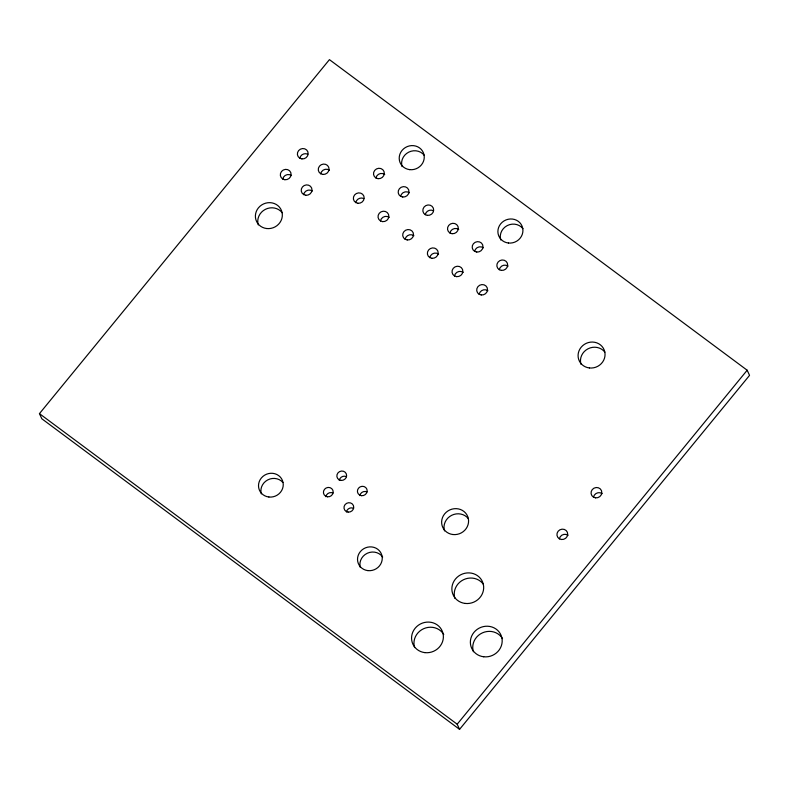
<?xml version="1.0" encoding="UTF-8"?>
<svg xmlns="http://www.w3.org/2000/svg" width="789" height="789" viewBox="0 0 789 789"><rect width="100%" height="100%" fill="white"/><g stroke="black" fill="none" stroke-linecap="round" stroke-linejoin="round"><path stroke-width="1.18" d="M39.45 413.633L329.437 59.639L747.173 370.228L749.55 375.367L459.563 729.361L41.827 418.772L39.45 413.633L457.186 724.213L459.563 729.361M457.186 724.213L747.173 370.228M346.41 512.002A4.931 4.655 -24.8 0 1 353.63 508.353M414.6 647.572A16.066 15.169 -24.8 0 1 423.654 628.705A16.066 15.169 -24.8 0 1 443.743 634.484M580.97 364.291A13.61 12.851 -24.8 0 1 588.071 348.768A13.61 12.851 -24.8 0 1 604.887 352.15M258.269 224.885A13.61 12.851 -24.8 0 1 265.37 209.351A13.61 12.851 -24.8 0 1 282.186 212.734M444.513 530.879A13.61 12.851 -24.8 0 1 451.604 515.345A13.61 12.851 -24.8 0 1 468.419 518.728M500.739 239.984A12.654 11.943 -24.8 0 1 507.327 225.546A12.654 11.943 -24.8 0 1 522.949 228.692M402.065 166.617A12.654 11.943 -24.8 0 1 408.653 152.188A12.654 11.943 -24.8 0 1 424.275 155.325M593.486 497.228A5.444 5.138 -24.8 0 1 602.224 493.667M559.371 538.877A5.444 5.138 -24.8 0 1 568.11 535.317M303.657 194.627A5.444 5.138 -24.8 0 1 312.385 191.066M320.709 173.807A5.444 5.138 -24.8 0 1 329.447 170.246M473.4 651.714A16.066 15.169 -24.8 0 1 482.454 632.847A16.066 15.169 -24.8 0 1 502.534 638.626M454.898 598.387A16.066 15.169 -24.8 0 1 463.399 579.777A16.066 15.169 -24.8 0 1 483.41 584.333M359.843 495.61A4.931 4.655 -24.8 0 1 367.063 491.961M339.29 480.323A4.931 4.655 -24.8 0 1 346.499 476.674M325.857 496.715A4.931 4.655 -24.8 0 1 333.066 493.066M261.297 493.884A12.486 11.786 -24.8 0 1 267.668 479.939A12.486 11.786 -24.8 0 1 282.886 482.454M360.307 567.498A12.486 11.786 -24.8 0 1 367.27 553.257A12.486 11.786 -24.8 0 1 382.665 557.064M499.299 269.739A5.464 5.158 -24.8 0 1 508.067 266.159M474.623 251.395A5.464 5.158 -24.8 0 1 483.391 247.825M449.957 233.051A5.464 5.158 -24.8 0 1 458.725 229.481M425.291 214.707A5.464 5.158 -24.8 0 1 433.279 210.663M400.615 196.372A5.464 5.158 -24.8 0 1 409.383 192.802M375.949 178.028A5.464 5.158 -24.8 0 1 384.716 174.458M479.15 294.327A5.464 5.158 -24.8 0 1 487.918 290.756M454.474 275.982A5.464 5.158 -24.8 0 1 463.251 272.412M429.808 257.648A5.464 5.158 -24.8 0 1 438.576 254.078M405.142 239.304A5.464 5.158 -24.8 0 1 413.909 235.733M380.466 220.959A5.464 5.158 -24.8 0 1 389.243 217.389M355.8 202.625A5.464 5.158 -24.8 0 1 363.798 198.581M282.768 179.093A5.444 5.138 -24.8 0 1 291.496 175.543M299.82 158.273A5.444 5.138 -24.8 0 1 307.789 154.24M348.077 512.081A4.931 4.655 -24.8 0 0 353.423 505.552A4.931 4.655 -24.8 0 0 345.079 504.595A4.931 4.655 -24.8 0 0 348.077 512.081M589.403 367.95A13.61 12.851 -24.8 0 0 604.177 349.912A13.61 12.851 -24.8 0 0 581.118 347.278A13.61 12.851 -24.8 0 0 589.403 367.95M266.702 228.534A13.61 12.851 -24.8 0 0 281.466 210.505A13.61 12.851 -24.8 0 0 258.417 207.872A13.61 12.851 -24.8 0 0 266.702 228.534M452.935 534.528A13.61 12.851 -24.8 0 0 467.709 516.499A13.61 12.851 -24.8 0 0 444.661 513.866A13.61 12.851 -24.8 0 0 452.935 534.528M508.402 243.012A12.654 11.943 -24.8 0 0 522.121 226.256A12.654 11.943 -24.8 0 0 500.709 223.81A12.654 11.943 -24.8 0 0 508.402 243.012M409.718 169.645A12.654 11.943 -24.8 0 0 423.446 152.888A12.654 11.943 -24.8 0 0 402.025 150.443A12.654 11.943 -24.8 0 0 409.718 169.645M595.567 497.849A5.444 5.138 -24.8 0 0 601.474 490.64A5.444 5.138 -24.8 0 0 592.263 489.584A5.444 5.138 -24.8 0 0 595.567 497.849M561.452 539.498A5.444 5.138 -24.8 0 0 567.36 532.279A5.444 5.138 -24.8 0 0 558.139 531.234A5.444 5.138 -24.8 0 0 561.452 539.498M305.728 195.248A5.444 5.138 -24.8 0 0 311.645 188.029A5.444 5.138 -24.8 0 0 302.424 186.983A5.444 5.138 -24.8 0 0 305.728 195.248M322.79 174.418A5.444 5.138 -24.8 0 0 328.697 167.209A5.444 5.138 -24.8 0 0 319.476 166.154A5.444 5.138 -24.8 0 0 322.79 174.418M424.916 652.631A16.066 15.169 -24.8 0 0 442.353 631.348A16.066 15.169 -24.8 0 0 415.142 628.241A16.066 15.169 -24.8 0 0 424.916 652.631M483.716 656.773A16.066 15.169 -24.8 0 0 501.153 635.48A16.066 15.169 -24.8 0 0 473.942 632.384A16.066 15.169 -24.8 0 0 483.716 656.773M465.214 603.437A16.066 15.169 -24.8 0 0 482.651 582.154A16.066 15.169 -24.8 0 0 455.44 579.047A16.066 15.169 -24.8 0 0 465.214 603.437M361.5 495.679A4.931 4.655 -24.8 0 0 366.855 489.15A4.931 4.655 -24.8 0 0 358.502 488.194A4.931 4.655 -24.8 0 0 361.5 495.679M340.947 480.402A4.931 4.655 -24.8 0 0 346.302 473.864A4.931 4.655 -24.8 0 0 337.948 472.917A4.931 4.655 -24.8 0 0 340.947 480.402M327.514 496.794A4.931 4.655 -24.8 0 0 332.869 490.265A4.931 4.655 -24.8 0 0 324.516 489.308A4.931 4.655 -24.8 0 0 327.514 496.794M268.891 497.011A12.486 11.786 -24.8 0 0 282.442 480.462A12.486 11.786 -24.8 0 0 261.297 478.055A12.486 11.786 -24.8 0 0 268.891 497.011M367.901 570.615A12.486 11.786 -24.8 0 0 381.452 554.075A12.486 11.786 -24.8 0 0 360.307 551.659A12.486 11.786 -24.8 0 0 367.901 570.615M501.39 270.38A5.464 5.158 -24.8 0 0 507.327 263.132A5.464 5.158 -24.8 0 0 498.066 262.076A5.464 5.158 -24.8 0 0 501.39 270.38M476.724 252.036A5.464 5.158 -24.8 0 0 482.651 244.797A5.464 5.158 -24.8 0 0 473.4 243.742A5.464 5.158 -24.8 0 0 476.724 252.036M452.058 233.692A5.464 5.158 -24.8 0 0 457.985 226.453A5.464 5.158 -24.8 0 0 448.724 225.398A5.464 5.158 -24.8 0 0 452.058 233.692M427.382 215.358A5.464 5.158 -24.8 0 0 433.319 208.109A5.464 5.158 -24.8 0 0 424.058 207.053A5.464 5.158 -24.8 0 0 427.382 215.358M402.715 197.013A5.464 5.158 -24.8 0 0 408.643 189.774A5.464 5.158 -24.8 0 0 399.392 188.719A5.464 5.158 -24.8 0 0 402.715 197.013M378.049 178.669A5.464 5.158 -24.8 0 0 383.977 171.43A5.464 5.158 -24.8 0 0 374.716 170.375A5.464 5.158 -24.8 0 0 378.049 178.669M481.241 294.968A5.464 5.158 -24.8 0 0 487.178 287.729A5.464 5.158 -24.8 0 0 477.917 286.673A5.464 5.158 -24.8 0 0 481.241 294.968M456.575 276.633A5.464 5.158 -24.8 0 0 462.512 269.384A5.464 5.158 -24.8 0 0 453.251 268.329A5.464 5.158 -24.8 0 0 456.575 276.633M431.908 258.289A5.464 5.158 -24.8 0 0 437.836 251.05A5.464 5.158 -24.8 0 0 428.585 249.995A5.464 5.158 -24.8 0 0 431.908 258.289M407.232 239.945A5.464 5.158 -24.8 0 0 413.17 232.706A5.464 5.158 -24.8 0 0 403.909 231.65A5.464 5.158 -24.8 0 0 407.232 239.945M382.566 221.61A5.464 5.158 -24.8 0 0 388.504 214.361A5.464 5.158 -24.8 0 0 379.243 213.306A5.464 5.158 -24.8 0 0 382.566 221.61M357.9 203.266A5.464 5.158 -24.8 0 0 363.828 196.027A5.464 5.158 -24.8 0 0 354.577 194.972A5.464 5.158 -24.8 0 0 357.9 203.266M284.849 179.714A5.444 5.138 -24.8 0 0 290.756 172.505A5.444 5.138 -24.8 0 0 281.535 171.45A5.444 5.138 -24.8 0 0 284.849 179.714M301.901 158.895A5.444 5.138 -24.8 0 0 307.809 151.685A5.444 5.138 -24.8 0 0 298.587 150.63A5.444 5.138 -24.8 0 0 301.901 158.895"/></g></svg>
